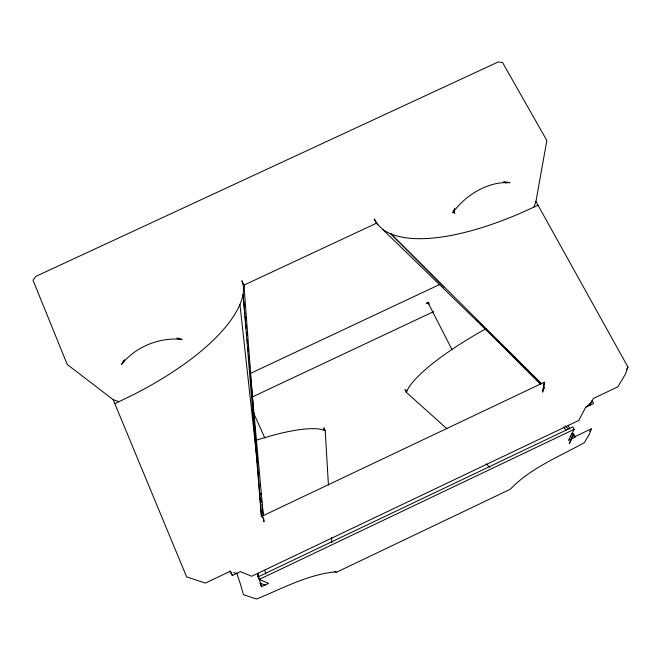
<?xml version="1.0" encoding="UTF-8"?>
<svg xmlns="http://www.w3.org/2000/svg" width="661" height="661" viewBox="0 0 661 661"><rect width="100%" height="100%" fill="white"/><g stroke="black" fill="none" stroke-linecap="round" stroke-linejoin="round"><path stroke-width="0.99" d="M543.516 386.751L542.689 392.155L544.4 382.19L261.45 516.472L243.959 285.122L241.909 280.694L243.752 287.411M533.948 207.091L535.939 201.465L546.862 140.496L502.542 62.531L498.212 61.952L35.818 276.405L33.05 280.314L67.24 364.475L113.147 399.649L118.972 401.673M123.88 362.071L124.334 359.675M543.656 385.85L544.474 382.265M454.611 208.141L453.933 210.743L454.826 213.329L453.859 211.512M590.57 402.557L589.637 405.441L593.363 398.484L617.804 386.85L625.356 374.258L627.95 367.07L535.939 201.465M265.078 585.043L260.021 583.167L261.558 586.728L268.597 583.366L259.228 579.424L258.12 576.863L572.839 426.923L574.136 429.361L568.419 440.416L575.326 437.119L573.525 433.732L571.872 438.764L569.212 443.795M571.914 433.608L574.392 436.888L591.273 428.849L589.447 434.145L584.382 442.597C559.181 456.743 530.419 468.013 510.35 489.231L336.441 572.269L334.887 571.36L336.441 572.269M569.542 442.903L573.525 433.732M453.405 210.999L452.694 212.859C465.047 195.425 488.14 180.965 509.978 182.725L503.732 181.527L506.062 183.312M123.665 360.46L121.591 364.401C135.241 346.827 160.094 336.821 182.13 339.448L177.875 338.135M591.124 402.656L585.663 407.325L578.788 420.446L251.651 576.26L240.472 571.641L232.358 575.5L229.747 571.071M446.927 428.741L406.251 392.262L408.729 387.586A116.79 26.275 -27.5 0 1 485.909 328.773M589.711 431.468L591.273 428.849M626.438 369.615L627.95 367.07M114.816 403.681L132.737 395.022A209.744 79.303 -19.8 0 0 243.108 294.566L243.959 285.122L376.382 223.269L541.442 383.694M259.228 579.424L574.136 429.361M230.425 571.187L205.373 583.101L186.617 576.863L113.147 399.649M585.663 407.325L593.603 403.549L591.934 400.459M251.833 397.195L433.732 311.571M250.329 373.473L439.573 284.544M538.029 205.241L520.405 213.239A207.471 76.453 -32 0 1 382.669 229.334M428.915 303.093L426.395 303.126L429.353 303.903M335.565 571.823C307.679 574.516 282.131 588.662 256.468 599.048L243.455 594.677L240.621 584.745A131.671 21.152 65.1 0 0 236.613 572.864M328.426 485.083L325.212 430.584L320.602 429.253A118.104 26.696 -23.7 0 0 255.774 440.4M233.515 572.492L235.448 573.211M176.875 338.052L178.974 339.374M406.837 391.155L404.879 389.469L406.251 392.262M565.114 425.94L568.196 428.683M486.058 463.848L489.892 467.294M263.632 518.769L261.417 516.605L243.108 294.566L244.892 314.107M541.59 383.711L390.866 233.862L443.837 287.122M476.482 319.957L540.326 384.157M563.626 427.056L566.056 430.286M570.303 435.946L571.517 437.557M377.902 224.74L374.176 218.931L376.382 223.269M428.468 303.498L427.75 302.168L451.992 349.603M325.212 430.584L323.898 427.758L324.121 430.27M253.411 412.613L264.83 437.979M568.179 425.329L569.848 429.096M571.93 433.806L572.765 435.69M230.615 571.418L232.358 575.5M543.788 385.892L544.681 388.536M257.509 573.128L261.558 586.728M263.549 518.918L263.962 521.818L263.508 517.72M239.935 304.448L256.765 457.346M257.162 460.296L257.443 463.501M260.789 493.106L261.012 495.163M261.467 499.262L261.739 502.5M262.037 504.393L263.21 515.836M245.082 316.165L245.553 321.304M245.834 324.386L246.214 328.5M246.594 332.615L246.875 335.705M247.247 339.82L247.536 342.902M248.007 348.041L248.288 351.131M248.759 356.271L249.04 359.361M249.42 363.467L249.792 367.582M250.172 371.697L250.643 376.844M250.825 378.902L263.351 515.687M257.46 573.533L257.674 576.623M331.516 537.533L331.814 542.681M264.739 570.286A113.89 14.823 65 0 1 265.962 574.12M258.509 573.451A81.848 10.626 65 0 1 258.12 576.863"/></g></svg>
